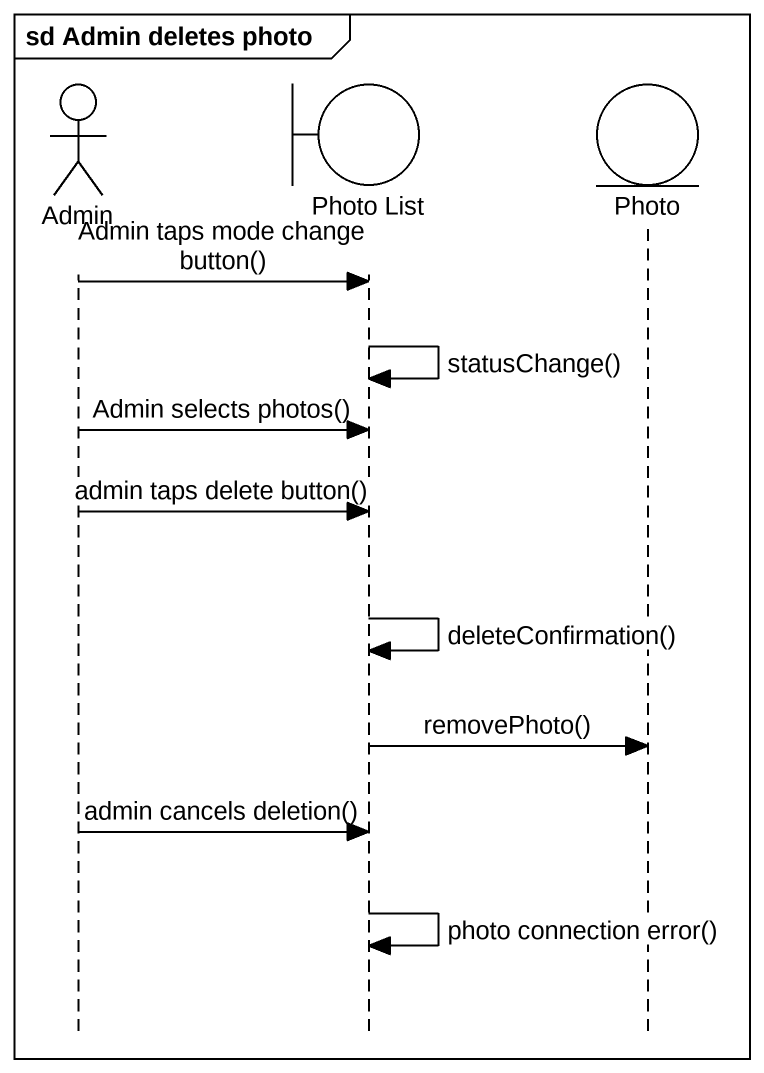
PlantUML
@startuml
mainframe sd Admin deletes photo
hide footbox
actor Admin
boundary "Photo List" as Photo_List
entity Photo

Admin -> Photo_List : Admin taps mode change button()
Photo_List -> Photo_List : statusChange()
Admin -> Photo_List : Admin selects photos()
Admin -> Photo_List : admin taps delete button()
Photo_List -> Photo_List : deleteConfirmation()
Photo_List -> Photo : removePhoto()
Admin -> Photo_List : admin cancels deletion()
Photo_List -> Photo_List : photo connection error()
@enduml
